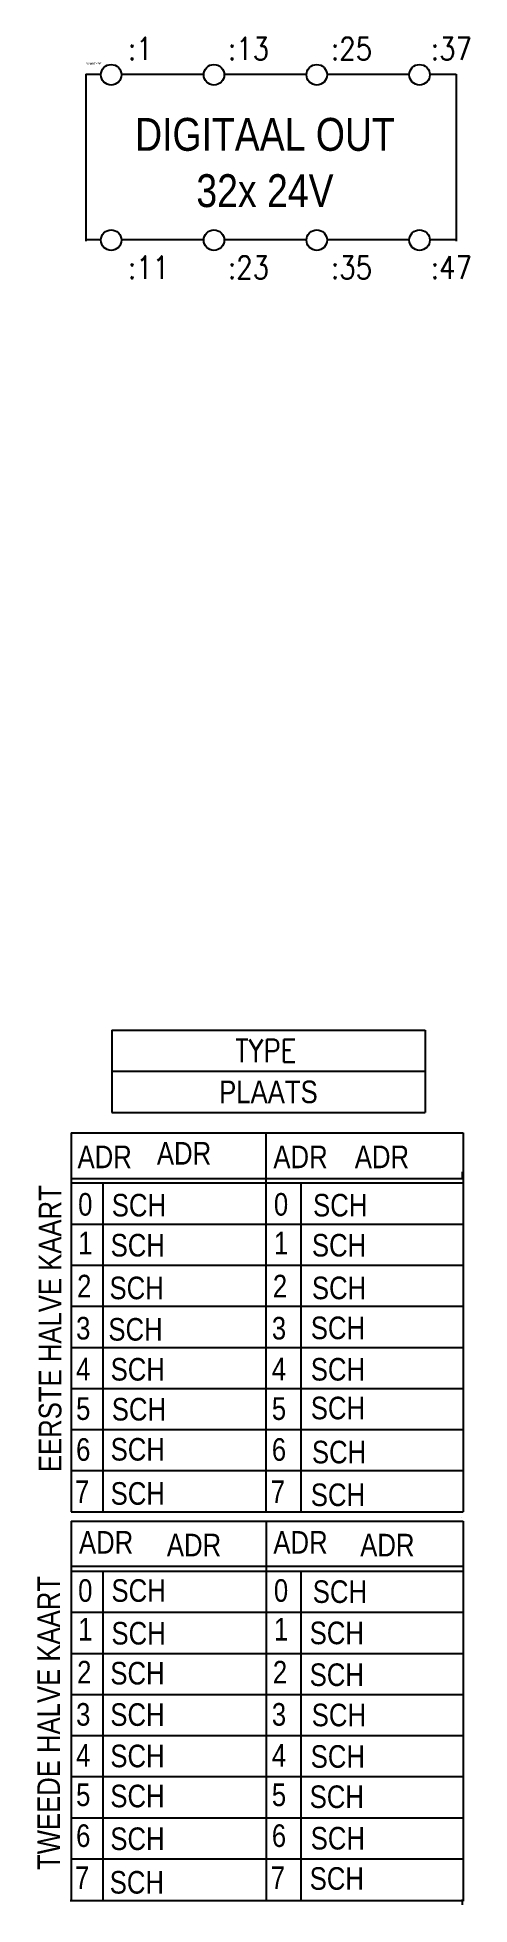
# Model space of a CAD drawing. Extents: x 140 to 182, y 31 to 213.
import ezdxf
from ezdxf.enums import TextEntityAlignment as Align

# ---------------------------------------------------------------- set-up
doc = ezdxf.new("R2010")
doc.units = 0
doc.header["$MEASUREMENT"] = 0
doc.linetypes.add('DASHED', pattern=[19.05, 12.7, -6.35])
doc.layers.get('0').update_dxf_attribs({"linetype": 'CONTINUOUS'})
for name, color, linetype in [('1', 8, 'CONTINUOUS'), ('11', 30, 'DASHED'), ('3', 30, 'CONTINUOUS')]:
    doc.layers.add(name, color=color, linetype=linetype)
doc.styles.add('ROMANS', font='ROMANS.SHX')

msp = doc.modelspace()

# ---------------------------------------------------------------- linework, layer by layer
at = {"layer": '1'}
for p, q in [((145, 209.1), (145, 192.82)), ((145, 209.1), (146.45, 209.1)), ((145, 209.1), (146.45, 209.1)), ((148.45, 209.1), (156.45, 209.1)), ((148.45, 209.1), (156.45, 209.1)), ((158.45, 209.1), (166.45, 209.1)), ((158.45, 209.1), (166.45, 209.1)), ((168.45, 209.1), (176.45, 209.1)), ((168.45, 209.1), (176.45, 209.1)), ((178.45, 209.1), (181, 209.1)), ((178.45, 209.1), (181, 209.1)), ((181, 209.1), (181, 195.4)), ((181, 207), (181, 192.82)), ((145, 193), (146.45, 193)), ((145, 193), (146.45, 193)), ((148.45, 193), (156.45, 193)), ((148.45, 193), (156.45, 193)), ((158.45, 193), (166.45, 193)), ((158.45, 193), (166.45, 193)), ((168.45, 193), (176.45, 193)), ((168.45, 193), (176.45, 193)), ((178.45, 193), (181, 193)), ((178.45, 193), (181, 193)), ((147.5, 112), (178, 112)), ((147.5, 112), (178, 112)), ((143.55, 106), (143.55, 69.12)), ((143.55, 106), (181.68, 106)), ((143.55, 106), (181.68, 106)), ((143.55, 105.87), (143.55, 69.12)), ((162.49, 106), (162.49, 69.12)), ((162.49, 106), (162.49, 69.12)), ((181.68, 106), (181.68, 69.12)), ((181.68, 105.87), (181.68, 69.12)), ((181.63, 101.58), (181.63, 102.21)), ((143.48, 101.58), (181.63, 101.58)), ((143.48, 101.13), (181.63, 101.13)), ((146.64, 101.13), (146.64, 69.12)), ((165.92, 69.12), (165.92, 101.13)), ((143.55, 97.12), (181.68, 97.12)), ((143.55, 97.12), (181.68, 97.12)), ((143.55, 93.12), (181.68, 93.12)), ((143.55, 93.12), (181.68, 93.12)), ((143.55, 89.12), (181.68, 89.12)), ((143.55, 89.12), (181.68, 89.12)), ((143.55, 85.12), (181.68, 85.12)), ((143.55, 85.12), (181.68, 85.12)), ((143.55, 81.12), (181.68, 81.12)), ((143.55, 81.12), (181.68, 81.12)), ((143.55, 77.12), (181.68, 77.12)), ((143.55, 77.12), (181.68, 77.12)), ((143.55, 73.12), (181.68, 73.12)), ((143.55, 73.12), (181.68, 73.12)), ((143.55, 69.12), (181.68, 69.12)), ((143.55, 69.12), (181.68, 69.12)), ((143.55, 68.21), (143.55, 31.26)), ((143.55, 68.21), (143.55, 40.21)), ((143.55, 68.21), (181.68, 68.21)), ((162.54, 68.21), (162.54, 31.26)), ((181.57, 68.53), (181.57, 68.53)), ((181.68, 68.21), (181.68, 31.19)), ((181.68, 68.21), (181.68, 40.21)), ((143.62, 63.81), (181.71, 63.81)), ((143.55, 63.33), (181.68, 63.33)), ((143.55, 63.33), (181.68, 63.33)), ((146.64, 63.33), (146.64, 31.26)), ((165.92, 31.26), (165.92, 63.33)), ((143.55, 59.33), (181.68, 59.33)), ((143.55, 59.33), (181.68, 59.33)), ((143.55, 55.33), (181.68, 55.33)), ((143.55, 55.33), (181.68, 55.33)), ((143.55, 51.33), (181.68, 51.33)), ((143.55, 51.33), (181.68, 51.33)), ((143.55, 47.33), (181.68, 47.33)), ((143.55, 47.33), (181.68, 47.33)), ((143.55, 43.33), (181.68, 43.33)), ((143.55, 43.33), (181.68, 43.33)), ((143.55, 39.33), (181.68, 39.33)), ((143.55, 39.33), (181.68, 39.33)), ((143.55, 35.33), (181.68, 35.33)), ((143.55, 35.33), (181.68, 35.33)), ((143.47, 31.26), (181.7, 31.26)), ((181.64, 30.86), (181.64, 31.38))]:
    msp.add_line(p, q, dxfattribs=at)
for centre in [(147.45, 209.03), (147.45, 209.03), (157.45, 209.03), (157.45, 209.03), (167.45, 209.03), (167.45, 209.03), (177.45, 209.03), (177.45, 209.03), (147.45, 192.93), (147.45, 192.93), (157.45, 192.93), (157.45, 192.93), (167.45, 192.93), (167.45, 192.93), (177.45, 192.93), (177.45, 192.93)]:
    msp.add_circle(centre, 1, dxfattribs=at)
at = {"layer": '3'}
for p, q in [((147.5, 116), (178, 116)), ((147.5, 116), (178, 116)), ((147.5, 116), (147.5, 108)), ((147.5, 116), (147.5, 108)), ((178, 116), (178, 108)), ((178, 116), (178, 108)), ((147.5, 108), (178, 108)), ((147.5, 108), (178, 108))]:
    msp.add_line(p, q, dxfattribs=at)

# ---------------------------------------------------------------- texts
at = {"flags": 1}
msp.add_attdef('SYMBTYPE', (145, 210), 'GN', height=0.2, dxfattribs=at)
at = {"layer": '1', "style": 'ROMANS', "width": 0.85}
for s, p in [(':1', (149.08, 210.47)), (':13', (158.81, 210.47)), (':25', (168.83, 210.47)), (':37', (178.55, 210.47)), (':11', (149.08, 189.17)), (':23', (158.81, 189.17)), (':35', (168.83, 189.17)), (':47', (178.55, 189.17))]:
    msp.add_text(s, height=2.2, dxfattribs=at).set_placement(p)
at = {"layer": '1', "width": 0.85}
for s, p in [('ADR', (144.18, 102.57)), ('ADR', (163.23, 102.57)), ('0', (144.24, 97.95)), ('0', (163.28, 97.95)), ('1', (144.24, 94.18)), ('1', (163.28, 94.18)), ('2', (144.14, 89.99)), ('2', (163.18, 89.99)), ('3', (144.04, 85.89)), ('3', (163.08, 85.89)), ('4', (144.04, 81.91)), ('4', (163.08, 81.91)), ('5', (144.04, 78.06)), ('5', (163.08, 78.06)), ('6', (144.04, 74.08)), ('6', (163.08, 74.08)), ('7', (143.93, 69.97)), ('7', (162.98, 69.97)), ('ADR', (144.32, 65.04)), ('ADR', (163.23, 65.04)), ('0', (144.24, 60.35)), ('0', (163.28, 60.35)), ('1', (144.24, 56.58)), ('1', (163.28, 56.58)), ('2', (144.14, 52.4)), ('2', (163.18, 52.4)), ('3', (144.04, 48.29)), ('3', (163.08, 48.29)), ('4', (144.04, 44.31)), ('4', (163.08, 44.31)), ('5', (144.04, 40.46)), ('5', (163.08, 40.46)), ('6', (144.04, 36.48)), ('6', (163.08, 36.48)), ('7', (143.93, 32.38)), ('7', (162.98, 32.38))]:
    msp.add_text(s, height=2.2, dxfattribs=at).set_placement(p)
for s, p in [('EERSTE HALVE KAART', (142.61, 72.98)), ('TWEEDE HALVE KAART', (142.47, 34.24))]:
    msp.add_text(s, height=2.2, rotation=90, dxfattribs=at).set_placement(p)
at = {"layer": '1', "style": 'ROMANS', "width": 0.85}
msp.add_attdef('TYPE', text='', height=2.2, dxfattribs=at).set_placement((162.5, 114), align=Align.MIDDLE)
at = {"layer": '1', "width": 0.85}
msp.add_attdef('PLAATS', text='', height=2.2, dxfattribs=at).set_placement((162.75, 108.9), align=Align.CENTER)
for tag, p in [('ADR', (151.9, 102.92)), ('ADR', (171.15, 102.57)), ('SCH', (147.51, 97.87)), ('SCH', (167.09, 97.87)), ('SCH', (147.4, 93.97)), ('SCH', (166.98, 93.97)), ('SCH', (147.29, 89.81)), ('SCH', (166.98, 89.81)), ('SCH', (147.18, 85.78)), ('SCH', (166.87, 85.92)), ('SCH', (147.4, 81.89)), ('SCH', (166.87, 81.89)), ('SCH', (147.51, 78)), ('SCH', (166.87, 78.12)), ('SCH', (147.4, 74.1)), ('SCH', (166.98, 73.83)), ('SCH', (147.4, 69.8)), ('SCH', (166.87, 69.67)), ('ADR', (152.87, 64.78)), ('ADR', (171.68, 64.77)), ('SCH', (147.48, 60.35)), ('SCH', (167.06, 60.24)), ('SCH', (147.48, 56.19)), ('SCH', (166.76, 56.22)), ('SCH', (147.37, 52.3)), ('SCH', (166.76, 52.15)), ('SCH', (147.37, 48.27)), ('SCH', (166.96, 48.23)), ('SCH', (147.37, 44.24)), ('SCH', (166.86, 44.19)), ('SCH', (147.37, 40.34)), ('SCH', (166.76, 40.27)), ('SCH', (147.37, 36.18)), ('SCH', (166.86, 36.23)), ('SCH', (147.31, 31.94)), ('SCH', (166.76, 32.31))]:
    msp.add_attdef(tag, p, '', height=2.2, dxfattribs=at)
at = {"layer": '11', "width": 0.85}
for s, p in [('DIGITAAL OUT', (162.41, 203.23)), ('32x 24V', (162.41, 197.75))]:
    msp.add_text(s, height=3.2, dxfattribs=at).set_placement(p, align=Align.MIDDLE)

doc.saveas('drawing.dxf')
